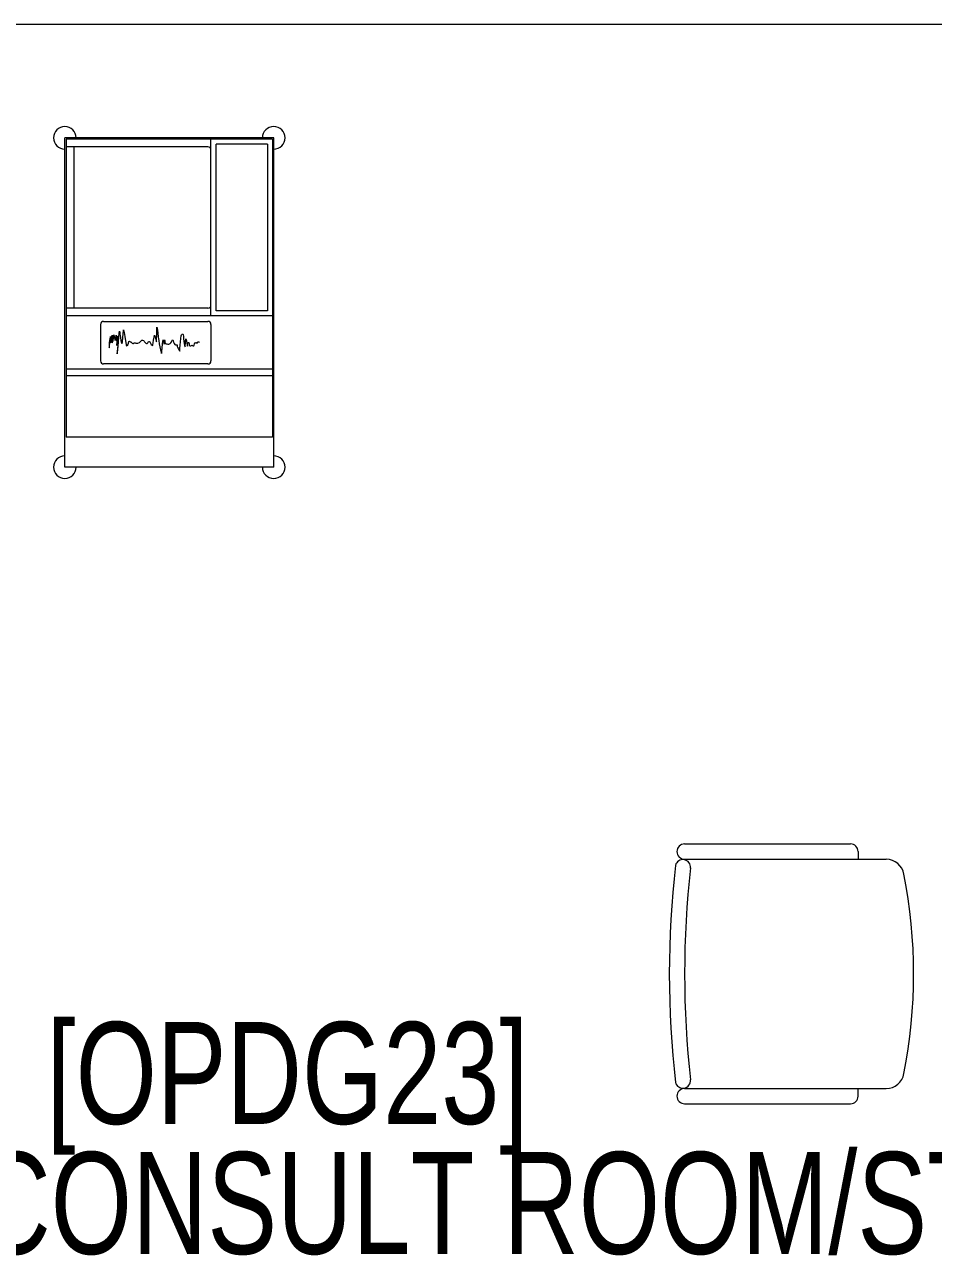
# Model space of a CAD drawing. Header units: millimetres. Extents: x -2143172 to 5255, y -610845 to 279739.
# Drawn here: x -1155425 to -1153642, y -590384 to -587968 of the extents above; entities that cross this region are included whole.
import ezdxf

# ---------------------------------------------------------------- set-up
doc = ezdxf.new("R2010")
doc.units = ezdxf.units.MM
doc.header["$LTSCALE"] = 30
doc.layers.get('0').update_dxf_attribs({"lineweight": 5})
for name, color, linetype, lineweight in [('72_EGR_BASE_TEXT', 7, 'Continuous', 5), ('LOADING', 163, 'Continuous', 5), ('Walls', 32, 'Continuous', 5)]:
    doc.layers.add(name, color=color, linetype=linetype, lineweight=lineweight)
doc.styles.add('X3G_ENTITY_2587D9', font='swisscl.ttf', dxfattribs={"height": 200})
doc.styles.add('X3G_ENTITY_258862', font='swisscl.ttf', dxfattribs={"height": 200})

# ---------------------------------------------------------------- blocks, each defined once
blk = doc.blocks.new('GF21016-P')
at = {"color": 0, "extrusion": (-1.24384e-09, -1.20261e-09, -1)}
for p, q in [((0.0128, 0.0179), (0.0128, 0.4136)), ((0.4628, 0.0179), (0.4628, 0.4136)), ((-0.0172, 0.0179), (-0.0172, 0.3435)), ((-0.0022, 0.3585), (0.0128, 0.3585)), ((0.4778, 0.3585), (0.4628, 0.3585)), ((0.4928, 0.0179), (0.4928, 0.3435)), ((0.4778, 0.0029), (0.4778, 0.0029))]:
    blk.add_line(p, q, dxfattribs=at)
for centre, radius, start, end in [((-0.2378, -0.5362), 1.0036, 78.7568, 101.2432), ((-0.0478, 0.4136), 0.035, 0, 80.6557), ((-0.4278, 0.4136), 0.035, 99.3443, 180), ((0.0022, 0.3435), 0.015, 0, 90), ((-0.4778, 0.3435), 0.015, 90, 180), ((-0.0284, 0.0145), 0.015, 284.3864, 95.5209), ((-0.2378, 1.8928), 1.8749, 263.6341, 276.3659), ((-0.4471, 0.0145), 0.015, 84.4791, 255.6136), ((0.0022, 0.0179), 0.015, 270, 0), ((0.0022, 0.0179), 0.015, 180, 270), ((-0.2378, 1.8734), 1.8855, 263.5119, 276.4881), ((-0.4778, 0.0179), 0.015, 270, 0), ((-0.4778, 0.0179), 0.015, 180, 270)]:
    blk.add_arc(centre, radius, start, end, dxfattribs=at)
blk = doc.blocks.new('e')
at = {"layer": 'LOADING'}
for p, q in [((-958747.5, -394300, 0), (-959393.9, -394300, 0)), ((-959393.9, -394300, 0), (-959393.9, -394710, 0)), ((-958747.5, -394300, 0), (-958747.5, -394710, 0)), ((-959391.4, -394302.5, 0), (-958806.4, -394302.5, 0)), ((-959391.4, -394302.5, 0), (-959391.4, -394707.5, 0)), ((-959381.4, -394312.5, 0), (-959054.5, -394312.5, 0)), ((-959381.4, -394312.5, 0), (-959381.4, -394413.1, 0)), ((-959054.5, -394312.5, 0), (-959054.5, -394413.1, 0)), ((-959044.5, -394302.5, 0), (-959044.5, -394707.5, 0)), ((-958939.6, -394302.5, 0), (-958939.6, -394707.5, 0)), ((-958926.4, -394302.5, 0), (-958926.4, -394707.5, 0)), ((-958806.4, -394302.5, 0), (-958806.4, -394707.5, 0)), ((-959054.5, -394413.1, 0), (-959381.4, -394413.1, 0)), ((-959044.5, -394423.1, 0), (-959391.4, -394423.1, 0)), ((-959376.4, -394429, 0), (-959376.4, -394707.5, 0)), ((-959059.5, -394429, 0), (-959059.5, -394707.5, 0)), ((-959033.5, -394633.8, 0), (-959033.5, -394429, 0)), ((-959027.7, -394423.1, 0), (-958955.8, -394423.1, 0)), ((-958950, -394429, 0), (-958950, -394633.8, 0)), ((-958994.2, -394448.1, 0), (-958993.5, -394446.7, 0)), ((-958992.8, -394448.8, 0), (-958994.2, -394448.1, 0)), ((-958993.5, -394446.7, 0), (-958992.2, -394446.1, 0)), ((-958990.8, -394450.1, 0), (-958992.8, -394448.8, 0)), ((-958992.2, -394452.1, 0), (-958990.8, -394450.1, 0)), ((-958991.5, -394454.1, 0), (-958992.2, -394452.1, 0)), ((-958992.2, -394466.9, 0), (-958989.5, -394466.2, 0)), ((-958992.2, -394468.3, 0), (-958992.2, -394466.9, 0)), ((-958990.1, -394468.3, 0), (-958992.2, -394468.3, 0)), ((-958989.5, -394455.5, 0), (-958991.5, -394454.1, 0)), ((-958990.8, -394470.3, 0), (-958986.8, -394469.6, 0)), ((-958986.1, -394468.9, 0), (-958990.1, -394468.3, 0)), ((-958986.8, -394456.1, 0), (-958989.5, -394455.5, 0)), ((-958989.5, -394466.2, 0), (-958986.8, -394465.6, 0)), ((-958985.4, -394456.8, 0), (-958986.8, -394456.1, 0)), ((-958986.8, -394460.2, 0), (-958985.4, -394458.8, 0)), ((-958986.1, -394461.5, 0), (-958986.8, -394460.2, 0)), ((-958986.8, -394465.6, 0), (-958985.4, -394464.2, 0)), ((-958986.8, -394469.6, 0), (-958984.8, -394468.9, 0)), ((-958985.4, -394462.9, 0), (-958986.1, -394461.5, 0)), ((-958984.8, -394468.9, 0), (-958986.1, -394468.9, 0)), ((-958985.4, -394458.8, 0), (-958985.4, -394456.8, 0)), ((-958985.4, -394464.2, 0), (-958985.4, -394462.9, 0)), ((-959009, -394478.3, 0), (-959007.6, -394477.7, 0)), ((-959008.3, -394479.7, 0), (-959009, -394478.3, 0)), ((-959007, -394481, 0), (-959008.3, -394479.7, 0)), ((-959007.6, -394477.7, 0), (-959003.6, -394477, 0)), ((-959004.9, -394481.7, 0), (-959007, -394481, 0)), ((-959000.2, -394482.4, 0), (-959004.9, -394481.7, 0)), ((-959003.6, -394477, 0), (-958999.6, -394477, 0)), ((-958993.5, -394483, 0), (-959000.2, -394482.4, 0)), ((-958999.6, -394472.3, 0), (-958998.2, -394471.6, 0)), ((-958998.2, -394472.3, 0), (-958999.6, -394472.3, 0)), ((-958999.6, -394477, 0), (-958994.8, -394476.3, 0)), ((-958998.2, -394471.6, 0), (-958994.8, -394470.9, 0)), ((-958994.8, -394473, 0), (-958998.2, -394472.3, 0)), ((-958994.8, -394470.9, 0), (-958990.8, -394470.3, 0)), ((-958990.8, -394473, 0), (-958994.8, -394473, 0)), ((-958994.8, -394476.3, 0), (-958990.1, -394475.6, 0)), ((-958986.8, -394483.7, 0), (-958993.5, -394483, 0)), ((-958986.1, -394473.6, 0), (-958990.8, -394473, 0)), ((-958990.1, -394475.6, 0), (-958986.8, -394475, 0)), ((-958990.1, -394495.1, 0), (-958988.1, -394493.8, 0)), ((-958988.1, -394493.8, 0), (-958987.4, -394492.5, 0)), ((-958987.4, -394489.8, 0), (-958984.1, -394489.8, 0)), ((-958987.4, -394492.5, 0), (-958987.4, -394489.8, 0)), ((-958986.8, -394475, 0), (-958984.8, -394474.3, 0)), ((-958980.7, -394484.4, 0), (-958986.8, -394483.7, 0)), ((-958983.4, -394473.6, 0), (-958986.1, -394473.6, 0)), ((-958984.8, -394474.3, 0), (-958983.4, -394473.6, 0)), ((-958984.1, -394489.8, 0), (-958982.7, -394489.1, 0)), ((-958982.7, -394489.1, 0), (-958981.4, -394488.4, 0)), ((-958981.4, -394488.4, 0), (-958979.4, -394487.1, 0)), ((-958975.3, -394484.4, 0), (-958980.7, -394484.4, 0)), ((-958979.4, -394487.1, 0), (-958978, -394486.4, 0)), ((-958978, -394486.4, 0), (-958976.7, -394485.1, 0)), ((-958976.7, -394485.1, 0), (-958975.3, -394484.4, 0)), ((-958997.5, -394497.8, 0), (-958995.5, -394497.2, 0)), ((-958996.9, -394499.2, 0), (-958997.5, -394497.8, 0)), ((-958997.5, -394514.6, 0), (-958995.5, -394514, 0)), ((-958994.2, -394514.6, 0), (-958997.5, -394514.6, 0)), ((-958997.5, -394516.7, 0), (-958996.2, -394516, 0)), ((-958994.8, -394517.3, 0), (-958997.5, -394516.7, 0)), ((-958994.2, -394499.9, 0), (-958996.9, -394499.2, 0)), ((-958996.2, -394516, 0), (-958992.8, -394516, 0)), ((-958995.5, -394497.2, 0), (-958992.8, -394496.5, 0)), ((-958995.5, -394514, 0), (-958992.8, -394514, 0)), ((-958988.8, -394518, 0), (-958994.8, -394517.3, 0)), ((-958991.5, -394501.9, 0), (-958994.2, -394499.9, 0)), ((-958990.1, -394515.3, 0), (-958994.2, -394514.6, 0)), ((-958992.8, -394496.5, 0), (-958990.1, -394495.1, 0)), ((-958992.8, -394514, 0), (-958990.8, -394513.3, 0)), ((-958992.8, -394516, 0), (-958990.1, -394515.3, 0)), ((-958990.1, -394503.2, 0), (-958991.5, -394501.9, 0)), ((-958990.8, -394513.3, 0), (-958989.5, -394512, 0)), ((-958988.8, -394505.9, 0), (-958990.1, -394503.2, 0)), ((-958988.8, -394515.3, 0), (-958990.1, -394515.3, 0)), ((-958990.1, -394515.3, 0), (-958988.8, -394515.3, 0)), ((-958989.5, -394509.9, 0), (-958988.8, -394507.9, 0)), ((-958989.5, -394512, 0), (-958989.5, -394509.9, 0)), ((-958988.8, -394507.9, 0), (-958988.8, -394505.9, 0)), ((-958981.4, -394518.7, 0), (-958988.8, -394518, 0)), ((-959022.4, -394529.4, 0), (-959020.4, -394528.8, 0)), ((-959006.3, -394529.4, 0), (-959022.4, -394529.4, 0)), ((-959020.4, -394528.8, 0), (-959016.4, -394528.1, 0)), ((-959016.4, -394528.1, 0), (-959011, -394527.4, 0)), ((-959011, -394527.4, 0), (-959002.9, -394526.7, 0)), ((-958998.9, -394530.1, 0), (-959006.3, -394529.4, 0)), ((-959006.3, -394534.1, 0), (-959003.6, -394532.8, 0)), ((-959002.9, -394534.8, 0), (-959006.3, -394534.1, 0)), ((-959003.6, -394532.8, 0), (-959000.2, -394532.1, 0)), ((-959002.9, -394526.7, 0), (-958996.2, -394525.4, 0)), ((-958996.9, -394536.2, 0), (-959002.9, -394534.8, 0)), ((-959000.2, -394532.1, 0), (-958997.5, -394531.5, 0)), ((-958993.5, -394530.1, 0), (-958998.9, -394530.1, 0)), ((-958997.5, -394531.5, 0), (-958994.8, -394530.8, 0)), ((-958991.5, -394536.8, 0), (-958996.9, -394536.2, 0)), ((-958996.2, -394525.4, 0), (-958989.5, -394524.7, 0)), ((-958994.8, -394530.8, 0), (-958993.5, -394530.1, 0)), ((-958993.5, -394542.9, 0), (-958990.8, -394541.5, 0)), ((-958987.4, -394537.5, 0), (-958991.5, -394536.8, 0)), ((-958990.8, -394541.5, 0), (-958988.1, -394540.2, 0)), ((-958989.5, -394524.7, 0), (-958983.4, -394523.4, 0)), ((-958988.1, -394540.2, 0), (-958986.8, -394538.8, 0)), ((-958986.1, -394537.5, 0), (-958987.4, -394537.5, 0)), ((-958986.8, -394538.8, 0), (-958986.1, -394537.5, 0)), ((-958983.4, -394523.4, 0), (-958978, -394522, 0)), ((-958974, -394519.3, 0), (-958981.4, -394518.7, 0)), ((-958978, -394522, 0), (-958974, -394520.7, 0)), ((-958970.6, -394520, 0), (-958974, -394519.3, 0)), ((-958974, -394520.7, 0), (-958970.6, -394520, 0)), ((-958996.9, -394557.7, 0), (-958996.2, -394555.7, 0)), ((-958996.9, -394559, 0), (-958996.9, -394557.7, 0)), ((-958995.5, -394560.4, 0), (-958996.9, -394559, 0)), ((-958996.2, -394555.7, 0), (-958994.8, -394554.3, 0)), ((-958994.2, -394561.7, 0), (-958995.5, -394560.4, 0)), ((-958994.8, -394554.3, 0), (-958993.5, -394553.6, 0)), ((-958994.2, -394544.2, 0), (-958993.5, -394542.9, 0)), ((-958994.2, -394545.6, 0), (-958994.2, -394544.2, 0)), ((-958992.8, -394546.2, 0), (-958994.2, -394545.6, 0)), ((-958992.2, -394563.7, 0), (-958994.2, -394561.7, 0)), ((-958993.5, -394553.6, 0), (-958992.2, -394552.3, 0)), ((-958991.5, -394546.9, 0), (-958992.8, -394546.2, 0)), ((-958992.2, -394552.3, 0), (-958990.8, -394550.9, 0)), ((-958990.8, -394566.4, 0), (-958992.2, -394563.7, 0)), ((-958990.1, -394548.3, 0), (-958991.5, -394546.9, 0)), ((-958990.8, -394550.9, 0), (-958990.1, -394549.6, 0)), ((-958990.8, -394570.4, 0), (-958990.8, -394566.4, 0)), ((-958990.1, -394549.6, 0), (-958990.1, -394548.3, 0)), ((-959003.6, -394592, 0), (-958987.4, -394589.9, 0)), ((-958994.8, -394583.2, 0), (-958993.5, -394581.9, 0)), ((-958994.2, -394584.6, 0), (-958994.8, -394583.2, 0)), ((-958990.8, -394585.2, 0), (-958994.2, -394584.6, 0)), ((-958993.5, -394579.9, 0), (-958992.2, -394579.2, 0)), ((-958993.5, -394581.9, 0), (-958993.5, -394579.9, 0)), ((-958992.2, -394579.2, 0), (-958990.8, -394577.8, 0)), ((-958991.5, -394571.8, 0), (-958990.8, -394570.4, 0)), ((-958991.5, -394574.5, 0), (-958991.5, -394571.8, 0)), ((-958990.1, -394575.2, 0), (-958991.5, -394574.5, 0)), ((-958990.8, -394577.8, 0), (-958990.1, -394576.5, 0)), ((-958987.4, -394586.6, 0), (-958990.8, -394585.2, 0)), ((-958990.1, -394576.5, 0), (-958990.1, -394575.2, 0)), ((-958985.4, -394588.6, 0), (-958987.4, -394586.6, 0)), ((-958987.4, -394589.9, 0), (-958985.4, -394588.6, 0)), ((-959017.1, -394594.7, 0), (-959011.7, -394593.3, 0)), ((-959015, -394594.7, 0), (-959017.1, -394594.7, 0)), ((-959009, -394595.3, 0), (-959015, -394594.7, 0)), ((-959014.4, -394602.7, 0), (-959011.7, -394602, 0)), ((-959010.3, -394603.4, 0), (-959014.4, -394602.7, 0)), ((-959011.7, -394593.3, 0), (-959003.6, -394592, 0)), ((-959011.7, -394602, 0), (-959008.3, -394602, 0)), ((-959002.2, -394604.1, 0), (-959010.3, -394603.4, 0)), ((-959002.2, -394596, 0), (-959009, -394595.3, 0)), ((-959008.3, -394602, 0), (-959002.2, -394600.7, 0)), ((-959007, -394613.5, 0), (-959003.6, -394612.8, 0)), ((-959004.9, -394613.5, 0), (-959007, -394613.5, 0)), ((-959006.3, -394609.4, 0), (-959004.3, -394608.8, 0)), ((-959004.9, -394609.4, 0), (-959006.3, -394609.4, 0)), ((-959002.2, -394610.1, 0), (-959004.9, -394609.4, 0)), ((-959000.9, -394614.2, 0), (-959004.9, -394613.5, 0)), ((-959004.3, -394606.1, 0), (-958999.6, -394605.4, 0)), ((-959002.2, -394606.1, 0), (-959004.3, -394606.1, 0)), ((-959004.3, -394608.8, 0), (-958996.9, -394608.8, 0)), ((-959003.6, -394612.8, 0), (-958999.6, -394612.1, 0)), ((-958993.5, -394596.7, 0), (-959002.2, -394596, 0)), ((-959002.2, -394600.7, 0), (-958996.2, -394600, 0)), ((-958994.2, -394604.7, 0), (-959002.2, -394604.1, 0)), ((-958997.5, -394606.8, 0), (-959002.2, -394606.1, 0)), ((-958997.5, -394610.8, 0), (-959002.2, -394610.1, 0)), ((-958995.5, -394614.8, 0), (-959000.9, -394614.2, 0)), ((-958999.6, -394605.4, 0), (-958994.2, -394606.1, 0)), ((-958999.6, -394612.1, 0), (-958996.2, -394612.1, 0)), ((-958992.2, -394607.4, 0), (-958997.5, -394606.8, 0)), ((-958996.2, -394612.1, 0), (-958997.5, -394610.8, 0)), ((-958996.9, -394608.8, 0), (-958992.8, -394608.1, 0)), ((-958996.2, -394600, 0), (-958991.5, -394598.7, 0)), ((-958991.5, -394616.8, 0), (-958995.5, -394614.8, 0)), ((-958984.1, -394605.4, 0), (-958994.2, -394604.7, 0)), ((-958994.2, -394606.1, 0), (-958987.4, -394606.1, 0)), ((-958990.1, -394598, 0), (-958993.5, -394596.7, 0)), ((-958992.8, -394608.1, 0), (-958986.1, -394608.1, 0)), ((-958987.4, -394608.1, 0), (-958992.2, -394607.4, 0)), ((-958991.5, -394598.7, 0), (-958990.1, -394598, 0)), ((-958987.4, -394606.1, 0), (-958978.7, -394606.8, 0)), ((-958986.1, -394608.1, 0), (-958987.4, -394608.1, 0)), ((-958975.3, -394606.8, 0), (-958984.1, -394605.4, 0)), ((-958978.7, -394606.8, 0), (-958972, -394607.4, 0)), ((-958970, -394607.4, 0), (-958975.3, -394606.8, 0)), ((-958972, -394607.4, 0), (-958970, -394607.4, 0)), ((-959006.3, -394616.8, 0), (-958991.5, -394616.8, 0)), ((-959003.6, -394617.5, 0), (-959006.3, -394616.8, 0)), ((-959000.2, -394618.2, 0), (-959003.6, -394617.5, 0)), ((-959003.6, -394620.2, 0), (-958994.2, -394620.2, 0)), ((-958998.9, -394620.2, 0), (-959003.6, -394620.2, 0)), ((-959000.9, -394621.5, 0), (-958999.6, -394621.5, 0)), ((-958996.9, -394618.2, 0), (-959000.2, -394618.2, 0)), ((-958999.6, -394621.5, 0), (-958996.2, -394622.2, 0)), ((-958994.2, -394620.9, 0), (-958998.9, -394620.2, 0)), ((-958994.2, -394618.9, 0), (-958996.9, -394618.2, 0)), ((-958996.2, -394622.2, 0), (-958991.5, -394622.9, 0)), ((-958991.5, -394619.5, 0), (-958994.2, -394618.9, 0)), ((-958994.2, -394620.2, 0), (-958991.5, -394619.5, 0)), ((-958990.1, -394621.5, 0), (-958994.2, -394620.9, 0)), ((-958991.5, -394622.9, 0), (-958981.4, -394622.9, 0)), ((-958986.1, -394622.2, 0), (-958990.1, -394621.5, 0)), ((-958982.7, -394622.2, 0), (-958986.1, -394622.2, 0)), ((-958981.4, -394622.9, 0), (-958982.7, -394622.2, 0)), ((-958955.8, -394639.6, 0), (-959027.7, -394639.6, 0)), ((-958747.5, -394710, 0), (-959393.9, -394710, 0)), ((-959391.4, -394707.5, 0), (-958806.4, -394707.5, 0)), ((-959376.4, -394692.5, 0), (-959059.5, -394692.5, 0))]:
    blk.add_line(p, q, dxfattribs=at)
for centre, radius, start, end in [((-959393.9, -394300, 0), 22.2, 0, 270), ((-958747.5, -394300, 0), 22.2, 270, 180), ((-959370.5, -394429, 0), 5.83, 90, 180), ((-959065.3, -394429, 0), 5.83, 0, 90), ((-959027.7, -394429, 0), 5.83, 90, 180), ((-958955.8, -394429, 0), 5.83, 0, 90), ((-959027.7, -394633.8, 0), 5.83, 180, 270), ((-958955.8, -394633.8, 0), 5.83, 270, 0), ((-959393.9, -394710, 0), 22.2, 90, 0), ((-958747.5, -394710, 0), 22.2, 180, 90)]:
    blk.add_arc(centre, radius, start, end, dxfattribs=at)

msp = doc.modelspace()

# ---------------------------------------------------------------- linework, layer by layer
at = {"layer": 'Walls'}
msp.add_line((-1152312.5, -587968.1, 0.1), (-1157812.5, -587968.1, 0.1), dxfattribs=at)

# ---------------------------------------------------------------- block references
at = {"layer": 'LOADING', "rotation": 270}
msp.add_blockref('e', (-760636.5, -1547584.3, 0.1), dxfattribs=at)
at = {"layer": 'LOADING', "color": 1, "extrusion": (2.24019e-05, 2.67576e-11, 1), "xscale": -1000.000000000003, "yscale": 1000.000000000003, "zscale": -1000.000000000003, "rotation": 270.0000251123531}
msp.add_blockref('GF21016-P', (-1154147.9, -590069.5, -25.7), dxfattribs=at)

# ---------------------------------------------------------------- texts
at = {"layer": '72_EGR_BASE_TEXT', "char_height": 200, "attachment_point": 2}
for s, insert, style in [('[OPDG23]', (-1154909.4, -589926.2, 0.1), 'X3G_ENTITY_2587D9'), ('CARDIAC CONSULT ROOM/STRESS TEST', (-1154445.6, -590181.5, 0.1), 'X3G_ENTITY_258862')]:
    msp.add_mtext(s, dxfattribs=dict(at, insert=insert, style=style))

doc.saveas('drawing.dxf')
